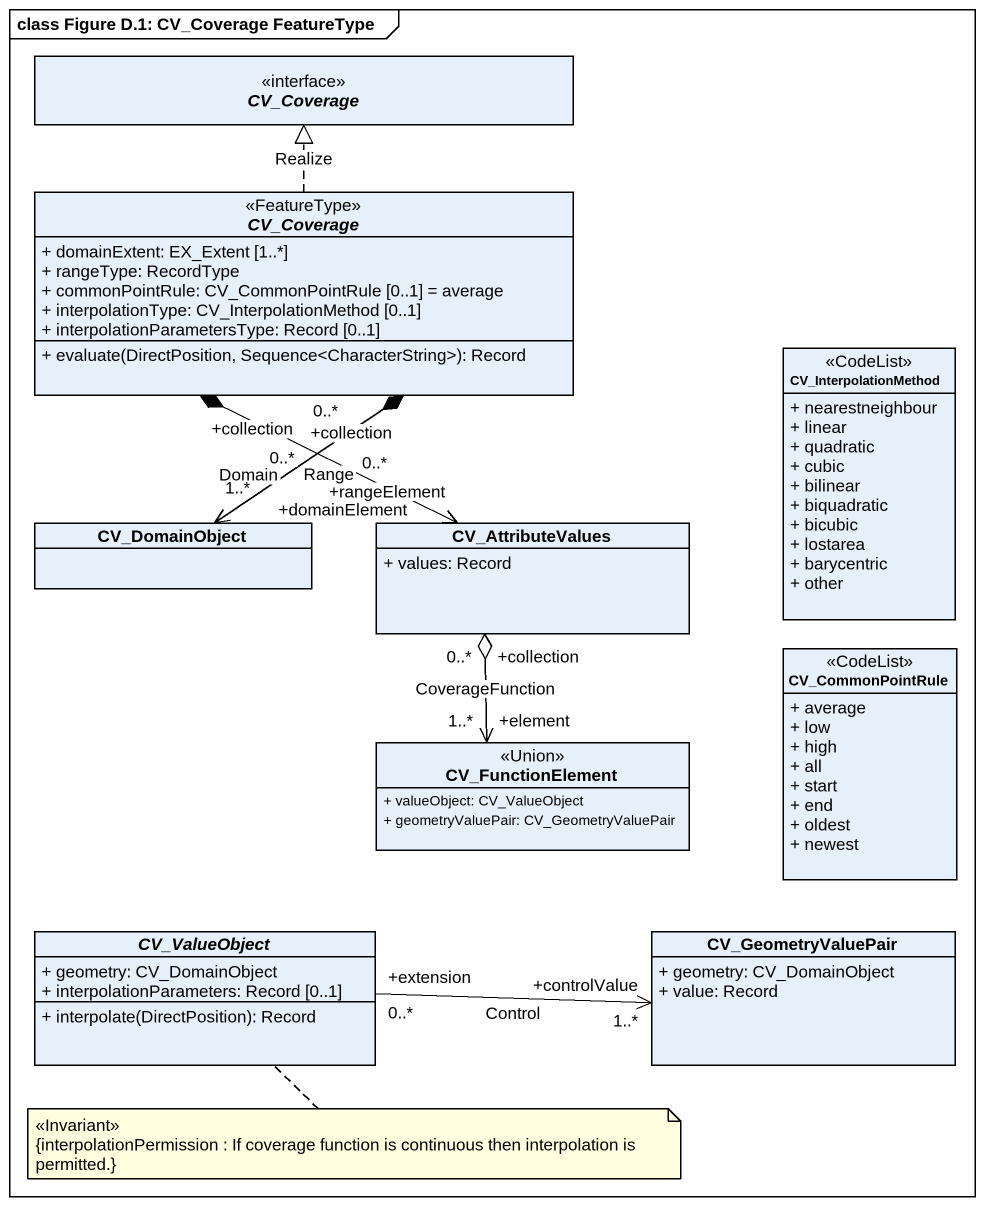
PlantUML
@startuml
mainframe class Figure D.1: CV_Coverage FeatureType
hide circle
hide empty members
skinparam classAttributeIconSize 0
abstract class CV_Coverage <<interface>>
abstract class "CV_Coverage" as CV_Coverage_2 <<FeatureType>> {
  + domainExtent: EX_Extent [1..*]
  + rangeType: RecordType
  + commonPointRule: CV_CommonPointRule [0..1] = average
  + interpolationType: CV_InterpolationMethod [0..1]
  + interpolationParametersType: Record [0..1]
  + evaluate(DirectPosition, Sequence<CharacterString>): Record
}
class CV_InterpolationMethod <<CodeList>> {
  + nearestneighbour
  + linear
  + quadratic
  + cubic
  + bilinear
  + biquadratic
  + bicubic
  + lostarea
  + barycentric
  + other
}
class CV_DomainObject
class CV_AttributeValues {
  + values: Record
}
class CV_CommonPointRule <<CodeList>> {
  + average
  + low
  + high
  + all
  + start
  + end
  + oldest
  + newest
}
class CV_FunctionElement <<Union>> {
  + valueObject: CV_ValueObject
  + geometryValuePair: CV_GeometryValuePair
}
abstract class CV_ValueObject {
  + geometry: CV_DomainObject
  + interpolationParameters: Record [0..1]
  + interpolate(DirectPosition): Record
}
class CV_GeometryValuePair {
  + geometry: CV_DomainObject
  + value: Record
}
CV_Coverage_2 .up.|> CV_Coverage : Realize
CV_DomainObject "+domainElement\n1..*" <-up-* "+collection\n0..*" CV_Coverage_2 : Domain
CV_AttributeValues "+rangeElement\n0..*" <-up-* "+collection\n0..*" CV_Coverage_2 : Range
CV_FunctionElement "+element\n1..*" <-up-o "+collection\n0..*" CV_AttributeValues : CoverageFunction
CV_GeometryValuePair "+controlValue\n1..*" <-left- "+extension\n0..*" CV_ValueObject : Control
note bottom of CV_ValueObject
  <<Invariant>>
  {interpolationPermission : If coverage function is continuous then interpolation is permitted.}
end note
@enduml
